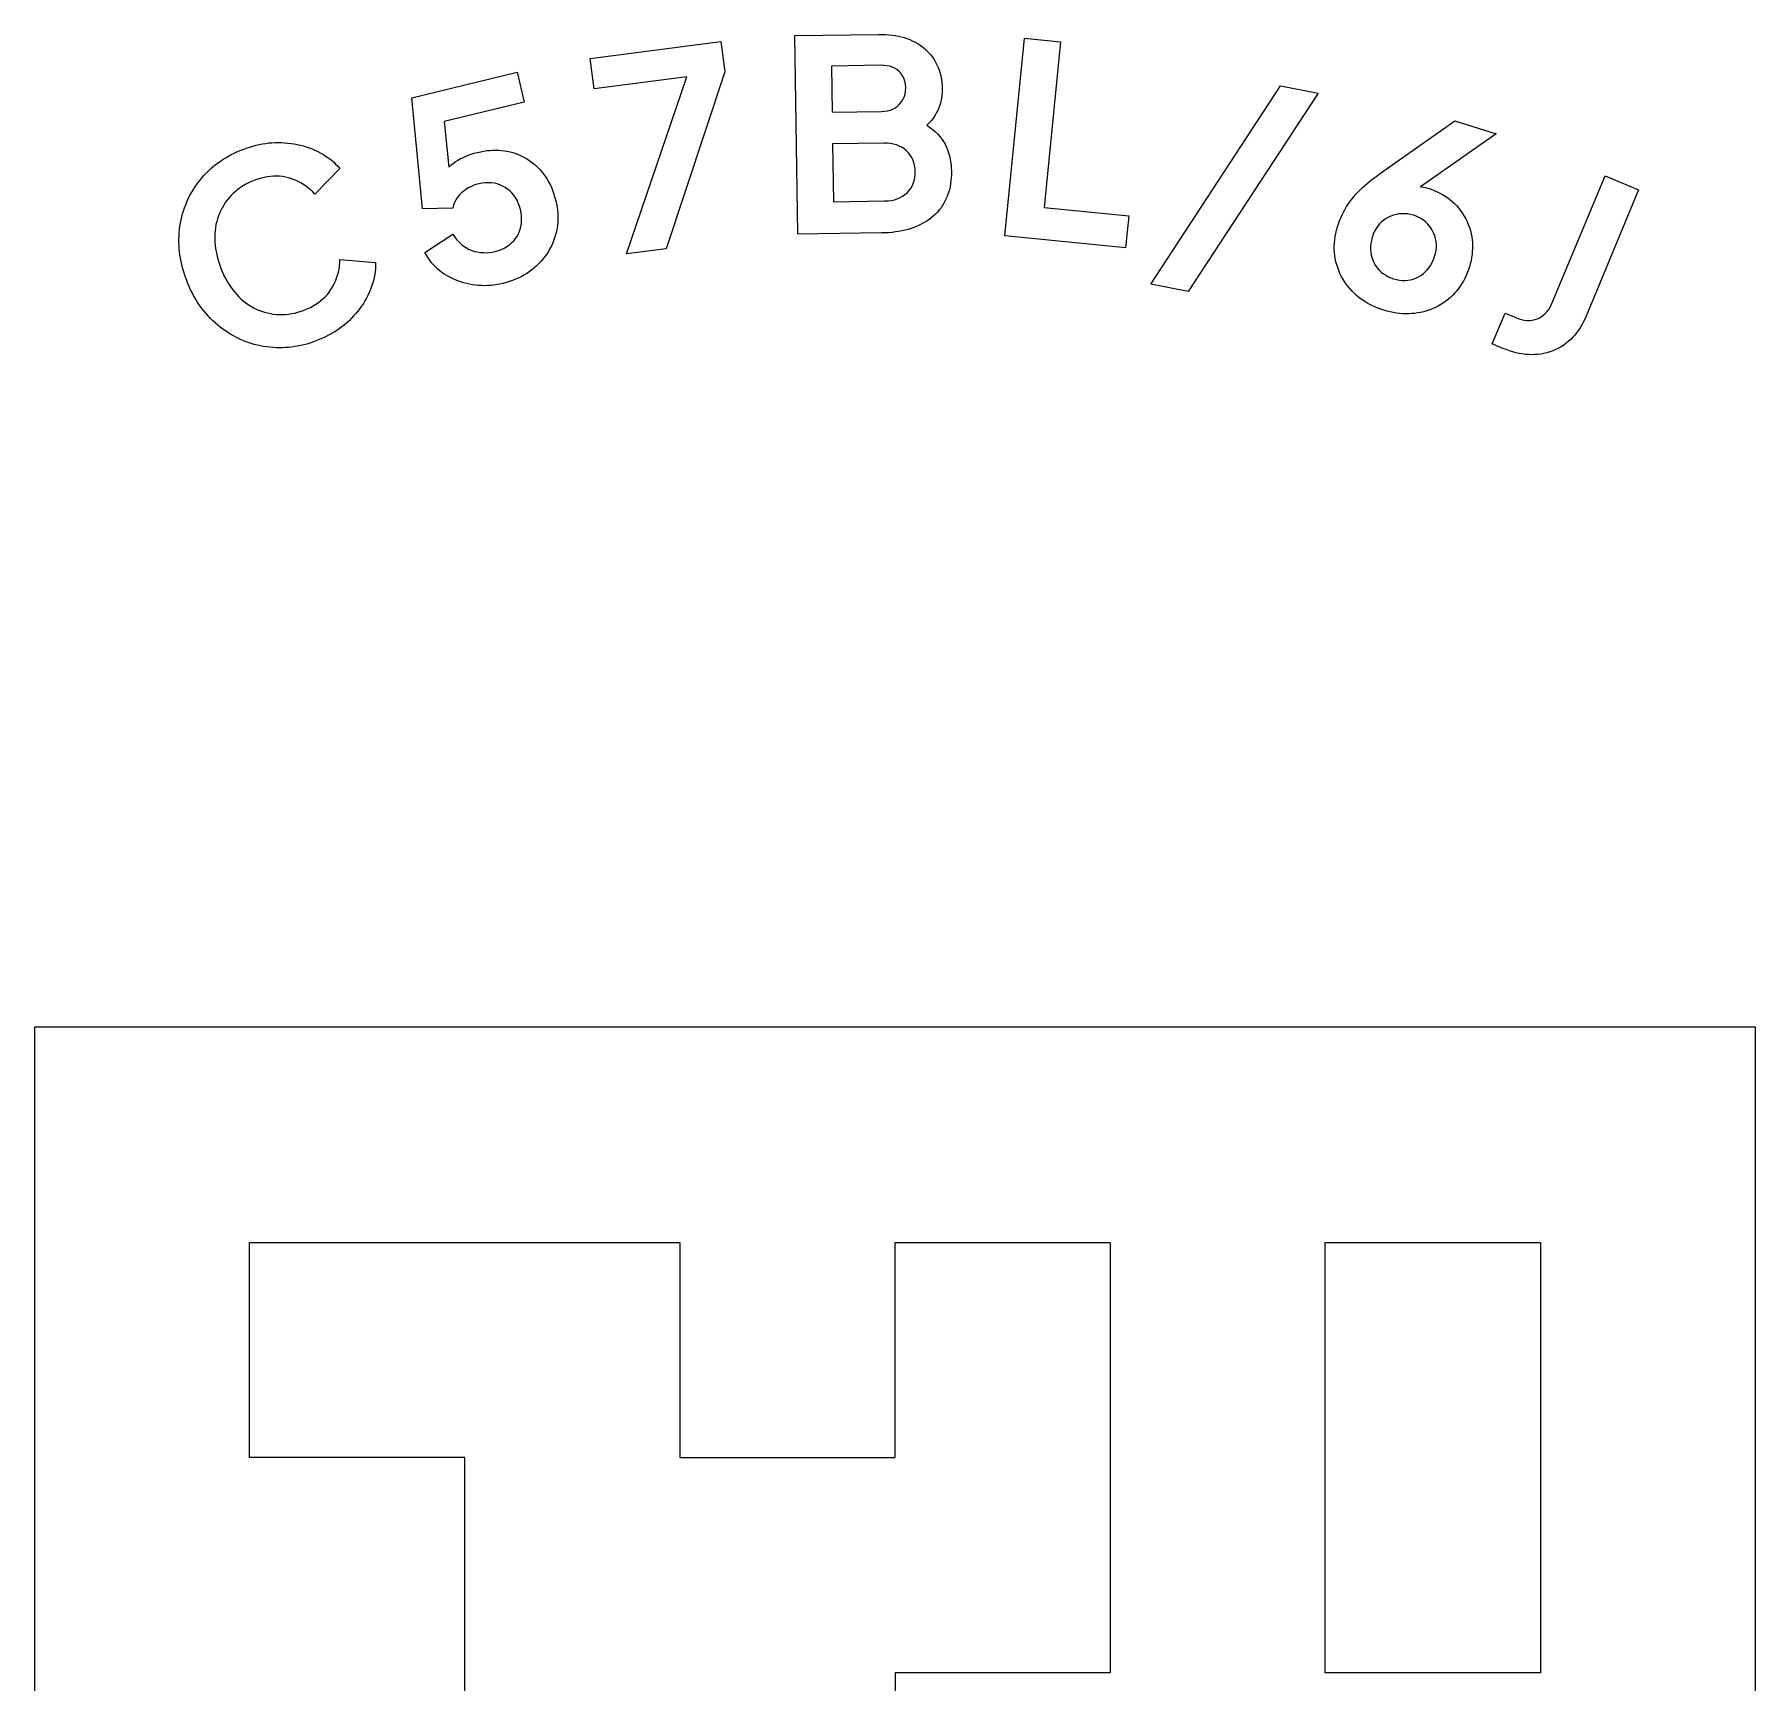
# Model space of a CAD drawing. Extents: x -21.5 to 21.5, y -22.6 to 22.4.
# Drawn here: x -10.4 to 10.4, y 2.48 to 22.4 of the extents above; entities that cross this region are included whole.
import ezdxf

# ---------------------------------------------------------------- set-up
doc = ezdxf.new("R2010")
doc.units = 0
doc.layers.add('TAG', color=7, linetype='Continuous')
doc.layers.add('TEXT', color=7, linetype='Continuous')

msp = doc.modelspace()

# ---------------------------------------------------------------- linework, layer by layer
at = {"layer": 'TAG'}
for points in [[(-10.4, 10.4), (-10.4, -10.4), (10.4, -10.4), (10.4, 10.4)], [(-7.8, 7.8), (-2.6, 7.8), (-2.6, 5.2), (0, 5.2), (0, 7.8), (2.6, 7.8), (2.6, 2.6), (0, 2.6), (0, -2.6), (5.2, -2.6), (5.2, -5.2), (2.6, -5.2), (2.6, -7.8), (0, -7.8), (0, -2.6), (-2.6, -2.6), (-2.6, -5.2), (-5.2, -5.2), (-5.2, -2.6), (-7.8, -2.6), (-7.8, 0), (-5.2, 0), (-5.2, 5.2), (-7.8, 5.2)], [(5.2, 7.8), (7.8, 7.8), (7.8, 2.6), (5.2, 2.6)]]:
    msp.add_lwpolyline(points, close=True, dxfattribs=at)
at = {"layer": 'TEXT'}
for points in [[(-3.243, 19.747), (-2.515, 21.888), (-3.637, 21.742), (-3.684, 22.109), (-2.106, 22.315), (-2.058, 21.947), (-2.764, 19.809)], [(-1.176, 19.985), (-1.211, 22.385), (-0.2, 22.399), (-0.157, 22.399), (-0.115, 22.398), (-0.075, 22.395), (-0.035, 22.391), (0.003, 22.386), (0.04, 22.379), (0.076, 22.37), (0.111, 22.361), (0.145, 22.35), (0.178, 22.337), (0.209, 22.323), (0.242, 22.307), (0.274, 22.289), (0.304, 22.269), (0.333, 22.249), (0.36, 22.227), (0.386, 22.203), (0.41, 22.178), (0.433, 22.152), (0.454, 22.124), (0.473, 22.095), (0.491, 22.065), (0.507, 22.033), (0.522, 22), (0.534, 21.966), (0.545, 21.931), (0.554, 21.894), (0.561, 21.856), (0.566, 21.817), (0.569, 21.776), (0.571, 21.734), (0.57, 21.698), (0.567, 21.662), (0.562, 21.627), (0.555, 21.592), (0.545, 21.557), (0.534, 21.523), (0.52, 21.49), (0.503, 21.456), (0.485, 21.424), (0.465, 21.392), (0.441, 21.361), (0.414, 21.331), (0.384, 21.303), (0.412, 21.284), (0.439, 21.264), (0.464, 21.244), (0.488, 21.224), (0.517, 21.195), (0.543, 21.166), (0.566, 21.135), (0.588, 21.104), (0.606, 21.072), (0.622, 21.038), (0.636, 21.004), (0.648, 20.969), (0.658, 20.933), (0.666, 20.897), (0.672, 20.86), (0.677, 20.823), (0.68, 20.785), (0.682, 20.747), (0.682, 20.707), (0.68, 20.668), (0.676, 20.63), (0.672, 20.593), (0.665, 20.557), (0.657, 20.522), (0.647, 20.488), (0.636, 20.455), (0.623, 20.423), (0.608, 20.392), (0.592, 20.362), (0.575, 20.333), (0.556, 20.305), (0.535, 20.278), (0.512, 20.253), (0.488, 20.228), (0.463, 20.204), (0.437, 20.182), (0.411, 20.162), (0.383, 20.143), (0.354, 20.125), (0.324, 20.109), (0.293, 20.093), (0.261, 20.079), (0.228, 20.066), (0.194, 20.054), (0.158, 20.043), (0.122, 20.033), (0.084, 20.025), (0.046, 20.018), (0.006, 20.012), (-0.035, 20.007), (-0.077, 20.003), (-0.12, 20.001), (-0.164, 20)], [(1.329, 19.966), (1.565, 22.355), (2.002, 22.311), (1.804, 20.308), (2.825, 20.207), (2.787, 19.822)], [(-4.738, 19.391), (-4.775, 19.383), (-4.812, 19.376), (-4.849, 19.371), (-4.886, 19.367), (-4.923, 19.364), (-4.96, 19.363), (-4.996, 19.364), (-5.033, 19.366), (-5.07, 19.369), (-5.107, 19.374), (-5.143, 19.381), (-5.179, 19.388), (-5.215, 19.398), (-5.249, 19.408), (-5.283, 19.42), (-5.316, 19.433), (-5.349, 19.448), (-5.381, 19.464), (-5.412, 19.481), (-5.442, 19.5), (-5.472, 19.52), (-5.5, 19.542), (-5.527, 19.565), (-5.553, 19.589), (-5.577, 19.615), (-5.601, 19.641), (-5.622, 19.67), (-5.643, 19.699), (-5.662, 19.73), (-5.68, 19.762), (-5.343, 19.984), (-5.319, 19.948), (-5.294, 19.916), (-5.267, 19.887), (-5.239, 19.861), (-5.21, 19.839), (-5.179, 19.819), (-5.147, 19.802), (-5.113, 19.789), (-5.079, 19.778), (-5.044, 19.77), (-5.009, 19.765), (-4.974, 19.762), (-4.939, 19.761), (-4.903, 19.764), (-4.867, 19.769), (-4.831, 19.776), (-4.793, 19.787), (-4.756, 19.8), (-4.722, 19.816), (-4.69, 19.835), (-4.66, 19.855), (-4.633, 19.879), (-4.607, 19.904), (-4.585, 19.932), (-4.566, 19.961), (-4.549, 19.991), (-4.536, 20.023), (-4.525, 20.057), (-4.517, 20.093), (-4.513, 20.129), (-4.512, 20.166), (-4.514, 20.205), (-4.519, 20.244), (-4.527, 20.284), (-4.538, 20.324), (-4.552, 20.361), (-4.568, 20.395), (-4.586, 20.427), (-4.607, 20.457), (-4.63, 20.484), (-4.656, 20.509), (-4.683, 20.531), (-4.711, 20.551), (-4.742, 20.567), (-4.774, 20.581), (-4.807, 20.592), (-4.842, 20.601), (-4.878, 20.606), (-4.915, 20.607), (-4.952, 20.606), (-4.99, 20.601), (-5.03, 20.593), (-5.064, 20.584), (-5.096, 20.572), (-5.128, 20.559), (-5.157, 20.544), (-5.185, 20.527), (-5.212, 20.507), (-5.237, 20.486), (-5.264, 20.46), (-5.287, 20.431), (-5.307, 20.401), (-5.322, 20.369), (-5.334, 20.334), (-5.343, 20.298), (-5.709, 20.292), (-5.839, 21.633), (-4.568, 21.942), (-4.48, 21.582), (-5.448, 21.347), (-5.39, 20.794), (-5.366, 20.818), (-5.341, 20.839), (-5.315, 20.859), (-5.287, 20.877), (-5.258, 20.894), (-5.227, 20.91), (-5.194, 20.925), (-5.159, 20.939), (-5.123, 20.952), (-5.085, 20.963), (-5.046, 20.974), (-5.007, 20.982), (-4.97, 20.989), (-4.932, 20.995), (-4.895, 20.998), (-4.859, 21.001), (-4.823, 21.001), (-4.788, 21), (-4.753, 20.998), (-4.719, 20.993), (-4.685, 20.988), (-4.652, 20.98), (-4.619, 20.971), (-4.584, 20.96), (-4.55, 20.947), (-4.517, 20.932), (-4.485, 20.916), (-4.454, 20.899), (-4.424, 20.88), (-4.395, 20.86), (-4.367, 20.838), (-4.34, 20.814), (-4.314, 20.789), (-4.289, 20.763), (-4.265, 20.735), (-4.242, 20.706), (-4.221, 20.676), (-4.201, 20.644), (-4.182, 20.611), (-4.165, 20.577), (-4.149, 20.542), (-4.134, 20.505), (-4.121, 20.468), (-4.109, 20.428), (-4.098, 20.388), (-4.09, 20.351), (-4.083, 20.313), (-4.078, 20.276), (-4.075, 20.24), (-4.073, 20.203), (-4.074, 20.167), (-4.075, 20.131), (-4.079, 20.095), (-4.084, 20.06), (-4.09, 20.024), (-4.099, 19.989), (-4.109, 19.955), (-4.122, 19.917), (-4.136, 19.881), (-4.152, 19.845), (-4.17, 19.811), (-4.189, 19.778), (-4.209, 19.745), (-4.232, 19.714), (-4.256, 19.683), (-4.281, 19.654), (-4.309, 19.625), (-4.337, 19.597), (-4.365, 19.573), (-4.394, 19.55), (-4.423, 19.529), (-4.454, 19.508), (-4.486, 19.489), (-4.519, 19.471), (-4.553, 19.455), (-4.588, 19.44), (-4.624, 19.425), (-4.661, 19.413), (-4.699, 19.401)], [(-0.759, 21.46), (-0.163, 21.469), (-0.126, 21.471), (-0.091, 21.476), (-0.058, 21.485), (-0.027, 21.497), (0.001, 21.512), (0.028, 21.53), (0.051, 21.551), (0.076, 21.579), (0.095, 21.609), (0.11, 21.642), (0.121, 21.678), (0.127, 21.716), (0.129, 21.757), (0.126, 21.797), (0.119, 21.835), (0.107, 21.869), (0.091, 21.901), (0.07, 21.93), (0.045, 21.955), (0.021, 21.975), (-0.006, 21.991), (-0.034, 22.004), (-0.065, 22.014), (-0.099, 22.021), (-0.134, 22.025), (-0.171, 22.026), (-0.767, 22.017)], [(3.091, 19.383), (4.66, 21.779), (5.113, 21.689), (3.544, 19.293)], [(5.909, 19.067), (5.871, 19.079), (5.833, 19.093), (5.797, 19.108), (5.763, 19.124), (5.729, 19.141), (5.696, 19.16), (5.665, 19.18), (5.635, 19.2), (5.606, 19.222), (5.578, 19.245), (5.552, 19.269), (5.526, 19.295), (5.5, 19.324), (5.475, 19.353), (5.452, 19.383), (5.431, 19.414), (5.411, 19.446), (5.393, 19.479), (5.377, 19.512), (5.362, 19.546), (5.35, 19.581), (5.338, 19.616), (5.328, 19.653), (5.321, 19.69), (5.315, 19.727), (5.311, 19.764), (5.308, 19.802), (5.308, 19.84), (5.31, 19.878), (5.314, 19.917), (5.319, 19.956), (5.327, 19.995), (5.336, 20.034), (5.348, 20.074), (5.36, 20.11), (5.373, 20.147), (5.388, 20.183), (5.404, 20.218), (5.421, 20.253), (5.439, 20.288), (5.457, 20.318), (5.476, 20.347), (5.497, 20.377), (5.519, 20.407), (5.544, 20.438), (5.571, 20.468), (5.599, 20.498), (5.622, 20.522), (5.647, 20.546), (5.674, 20.57), (5.703, 20.595), (5.733, 20.62), (5.764, 20.645), (5.797, 20.67), (5.832, 20.696), (5.869, 20.722), (6.766, 21.354), (7.265, 21.2), (6.351, 20.559), (6.382, 20.555), (6.412, 20.549), (6.443, 20.54), (6.481, 20.528), (6.517, 20.514), (6.552, 20.499), (6.585, 20.482), (6.618, 20.465), (6.649, 20.445), (6.679, 20.425), (6.707, 20.403), (6.735, 20.38), (6.761, 20.355), (6.786, 20.33), (6.812, 20.3), (6.836, 20.269), (6.858, 20.238), (6.878, 20.205), (6.897, 20.172), (6.914, 20.137), (6.928, 20.102), (6.942, 20.066), (6.953, 20.028), (6.962, 19.99), (6.969, 19.955), (6.974, 19.919), (6.978, 19.883), (6.979, 19.847), (6.979, 19.811), (6.977, 19.775), (6.974, 19.738), (6.968, 19.702), (6.961, 19.665), (6.952, 19.627), (6.941, 19.59), (6.929, 19.554), (6.916, 19.518), (6.902, 19.484), (6.886, 19.451), (6.869, 19.419), (6.851, 19.388), (6.832, 19.359), (6.811, 19.33), (6.79, 19.302), (6.767, 19.276), (6.743, 19.25), (6.717, 19.226), (6.689, 19.201), (6.659, 19.178), (6.628, 19.156), (6.597, 19.136), (6.565, 19.117), (6.531, 19.1), (6.497, 19.085), (6.462, 19.071), (6.426, 19.059), (6.389, 19.048), (6.351, 19.039), (6.316, 19.033), (6.28, 19.028), (6.244, 19.025), (6.208, 19.023), (6.172, 19.023), (6.135, 19.024), (6.098, 19.027), (6.061, 19.032), (6.023, 19.038), (5.985, 19.046), (5.947, 19.056)], [(-6.998, 18.695), (-7.035, 18.681), (-7.072, 18.669), (-7.108, 18.658), (-7.145, 18.648), (-7.182, 18.639), (-7.219, 18.632), (-7.256, 18.626), (-7.292, 18.62), (-7.329, 18.616), (-7.366, 18.614), (-7.402, 18.612), (-7.439, 18.612), (-7.475, 18.613), (-7.515, 18.615), (-7.554, 18.618), (-7.592, 18.623), (-7.631, 18.629), (-7.669, 18.636), (-7.706, 18.644), (-7.743, 18.654), (-7.78, 18.664), (-7.817, 18.677), (-7.853, 18.69), (-7.889, 18.704), (-7.924, 18.72), (-7.959, 18.737), (-7.993, 18.755), (-8.027, 18.774), (-8.06, 18.795), (-8.092, 18.816), (-8.123, 18.839), (-8.154, 18.862), (-8.185, 18.887), (-8.215, 18.913), (-8.244, 18.94), (-8.272, 18.968), (-8.3, 18.997), (-8.325, 19.025), (-8.349, 19.054), (-8.372, 19.083), (-8.395, 19.114), (-8.417, 19.145), (-8.437, 19.177), (-8.457, 19.21), (-8.477, 19.244), (-8.495, 19.279), (-8.513, 19.314), (-8.529, 19.351), (-8.545, 19.388), (-8.56, 19.426), (-8.574, 19.465), (-8.587, 19.503), (-8.599, 19.542), (-8.61, 19.58), (-8.619, 19.618), (-8.627, 19.656), (-8.635, 19.694), (-8.641, 19.732), (-8.645, 19.77), (-8.649, 19.808), (-8.651, 19.845), (-8.653, 19.883), (-8.653, 19.921), (-8.652, 19.961), (-8.649, 20.001), (-8.646, 20.04), (-8.641, 20.08), (-8.635, 20.118), (-8.628, 20.157), (-8.619, 20.194), (-8.609, 20.232), (-8.598, 20.269), (-8.586, 20.305), (-8.572, 20.342), (-8.558, 20.377), (-8.542, 20.413), (-8.524, 20.447), (-8.506, 20.481), (-8.487, 20.514), (-8.467, 20.546), (-8.445, 20.578), (-8.423, 20.609), (-8.399, 20.64), (-8.374, 20.669), (-8.348, 20.698), (-8.321, 20.727), (-8.293, 20.754), (-8.267, 20.779), (-8.239, 20.803), (-8.21, 20.826), (-8.181, 20.848), (-8.151, 20.869), (-8.12, 20.89), (-8.088, 20.91), (-8.055, 20.929), (-8.022, 20.947), (-7.987, 20.964), (-7.952, 20.98), (-7.916, 20.995), (-7.879, 21.01), (-7.839, 21.025), (-7.8, 21.038), (-7.76, 21.05), (-7.721, 21.06), (-7.682, 21.069), (-7.644, 21.076), (-7.605, 21.083), (-7.567, 21.088), (-7.529, 21.091), (-7.492, 21.093), (-7.454, 21.094), (-7.417, 21.093), (-7.377, 21.091), (-7.338, 21.087), (-7.299, 21.083), (-7.261, 21.077), (-7.223, 21.07), (-7.186, 21.062), (-7.15, 21.052), (-7.114, 21.041), (-7.079, 21.029), (-7.045, 21.016), (-7.011, 21.001), (-6.975, 20.984), (-6.94, 20.966), (-6.907, 20.947), (-6.875, 20.926), (-6.844, 20.905), (-6.815, 20.882), (-6.787, 20.858), (-6.76, 20.833), (-6.734, 20.807), (-6.71, 20.78), (-7.01, 20.467), (-7.036, 20.496), (-7.064, 20.522), (-7.093, 20.547), (-7.123, 20.569), (-7.155, 20.59), (-7.188, 20.609), (-7.222, 20.626), (-7.257, 20.642), (-7.293, 20.655), (-7.331, 20.666), (-7.366, 20.675), (-7.402, 20.681), (-7.438, 20.685), (-7.474, 20.687), (-7.511, 20.686), (-7.548, 20.684), (-7.585, 20.679), (-7.622, 20.672), (-7.66, 20.663), (-7.699, 20.651), (-7.737, 20.637), (-7.775, 20.622), (-7.811, 20.606), (-7.846, 20.588), (-7.879, 20.568), (-7.911, 20.548), (-7.941, 20.526), (-7.97, 20.503), (-7.998, 20.478), (-8.024, 20.452), (-8.048, 20.425), (-8.071, 20.397), (-8.093, 20.367), (-8.113, 20.337), (-8.131, 20.305), (-8.148, 20.273), (-8.163, 20.24), (-8.176, 20.207), (-8.187, 20.172), (-8.197, 20.137), (-8.206, 20.101), (-8.212, 20.064), (-8.217, 20.027), (-8.22, 19.991), (-8.221, 19.956), (-8.221, 19.92), (-8.22, 19.884), (-8.216, 19.848), (-8.212, 19.811), (-8.205, 19.774), (-8.197, 19.736), (-8.188, 19.698), (-8.177, 19.66), (-8.164, 19.621), (-8.15, 19.582), (-8.135, 19.544), (-8.119, 19.507), (-8.101, 19.471), (-8.083, 19.436), (-8.064, 19.403), (-8.044, 19.371), (-8.023, 19.34), (-8.001, 19.311), (-7.978, 19.283), (-7.955, 19.256), (-7.93, 19.23), (-7.904, 19.205), (-7.876, 19.18), (-7.846, 19.157), (-7.816, 19.135), (-7.785, 19.115), (-7.753, 19.097), (-7.721, 19.081), (-7.688, 19.066), (-7.654, 19.053), (-7.62, 19.042), (-7.585, 19.033), (-7.549, 19.025), (-7.513, 19.019), (-7.476, 19.015), (-7.44, 19.013), (-7.403, 19.013), (-7.366, 19.015), (-7.329, 19.019), (-7.291, 19.025), (-7.254, 19.032), (-7.216, 19.042), (-7.178, 19.054), (-7.14, 19.067), (-7.102, 19.083), (-7.065, 19.1), (-7.031, 19.118), (-6.998, 19.138), (-6.967, 19.159), (-6.938, 19.182), (-6.91, 19.206), (-6.884, 19.231), (-6.86, 19.258), (-6.838, 19.286), (-6.817, 19.316), (-6.796, 19.349), (-6.778, 19.384), (-6.762, 19.418), (-6.748, 19.454), (-6.736, 19.49), (-6.726, 19.526), (-6.719, 19.563), (-6.713, 19.601), (-6.71, 19.639), (-6.709, 19.678), (-6.277, 19.643), (-6.277, 19.607), (-6.279, 19.571), (-6.283, 19.535), (-6.288, 19.498), (-6.295, 19.462), (-6.303, 19.425), (-6.314, 19.389), (-6.326, 19.352), (-6.34, 19.315), (-6.355, 19.279), (-6.371, 19.245), (-6.388, 19.213), (-6.406, 19.18), (-6.425, 19.149), (-6.446, 19.117), (-6.468, 19.087), (-6.491, 19.056), (-6.516, 19.027), (-6.542, 18.997), (-6.569, 18.969), (-6.597, 18.94), (-6.625, 18.915), (-6.653, 18.891), (-6.683, 18.867), (-6.713, 18.845), (-6.745, 18.823), (-6.778, 18.802), (-6.812, 18.782), (-6.847, 18.763), (-6.883, 18.745), (-6.92, 18.727), (-6.958, 18.711)], [(-0.743, 20.378), (-0.125, 20.387), (-0.083, 20.389), (-0.044, 20.394), (-0.007, 20.402), (0.028, 20.413), (0.061, 20.427), (0.092, 20.444), (0.12, 20.463), (0.146, 20.486), (0.169, 20.511), (0.19, 20.538), (0.207, 20.567), (0.22, 20.598), (0.231, 20.631), (0.239, 20.665), (0.243, 20.702), (0.244, 20.74), (0.242, 20.779), (0.236, 20.815), (0.228, 20.85), (0.216, 20.882), (0.202, 20.913), (0.184, 20.942), (0.163, 20.969), (0.139, 20.993), (0.112, 21.016), (0.083, 21.035), (0.052, 21.051), (0.019, 21.064), (-0.017, 21.074), (-0.054, 21.081), (-0.093, 21.085), (-0.135, 21.086), (-0.754, 21.077)], [(7.217, 18.659), (7.372, 19.031), (7.502, 18.977), (7.537, 18.964), (7.572, 18.954), (7.605, 18.947), (7.638, 18.944), (7.671, 18.944), (7.702, 18.948), (7.733, 18.954), (7.763, 18.964), (7.796, 18.979), (7.826, 18.998), (7.854, 19.021), (7.879, 19.047), (7.902, 19.077), (7.922, 19.11), (7.939, 19.147), (8.582, 20.691), (8.987, 20.522), (8.351, 18.994), (8.335, 18.957), (8.317, 18.922), (8.299, 18.888), (8.28, 18.855), (8.259, 18.824), (8.237, 18.794), (8.215, 18.766), (8.191, 18.74), (8.166, 18.714), (8.14, 18.691), (8.113, 18.669), (8.082, 18.646), (8.05, 18.625), (8.018, 18.607), (7.984, 18.59), (7.95, 18.575), (7.914, 18.563), (7.878, 18.552), (7.841, 18.543), (7.803, 18.537), (7.764, 18.532), (7.728, 18.53), (7.691, 18.529), (7.655, 18.53), (7.617, 18.533), (7.58, 18.538), (7.542, 18.545), (7.504, 18.553), (7.465, 18.564), (7.426, 18.576), (7.387, 18.59), (7.347, 18.605)], [(6.026, 19.445), (6.061, 19.436), (6.096, 19.43), (6.13, 19.426), (6.164, 19.426), (6.197, 19.429), (6.23, 19.434), (6.263, 19.443), (6.294, 19.454), (6.325, 19.469), (6.354, 19.486), (6.381, 19.506), (6.408, 19.529), (6.433, 19.555), (6.456, 19.582), (6.476, 19.612), (6.493, 19.644), (6.508, 19.678), (6.521, 19.714), (6.531, 19.752), (6.538, 19.79), (6.542, 19.826), (6.542, 19.862), (6.539, 19.897), (6.533, 19.931), (6.523, 19.964), (6.511, 19.995), (6.497, 20.025), (6.481, 20.053), (6.462, 20.08), (6.44, 20.106), (6.416, 20.13), (6.391, 20.152), (6.362, 20.171), (6.332, 20.188), (6.299, 20.202), (6.265, 20.214), (6.23, 20.224), (6.195, 20.23), (6.161, 20.233), (6.127, 20.233), (6.092, 20.23), (6.059, 20.224), (6.025, 20.216), (5.994, 20.204), (5.963, 20.19), (5.934, 20.174), (5.907, 20.155), (5.88, 20.133), (5.856, 20.109), (5.833, 20.082), (5.813, 20.052), (5.796, 20.02), (5.78, 19.985), (5.767, 19.947), (5.757, 19.91), (5.75, 19.874), (5.747, 19.838), (5.747, 19.802), (5.75, 19.766), (5.756, 19.731), (5.765, 19.697), (5.777, 19.665), (5.791, 19.634), (5.808, 19.605), (5.828, 19.578), (5.85, 19.552), (5.875, 19.528), (5.902, 19.507), (5.93, 19.488), (5.96, 19.471), (5.992, 19.457)]]:
    msp.add_lwpolyline(points, close=True, dxfattribs=at)

doc.saveas('drawing.dxf')
